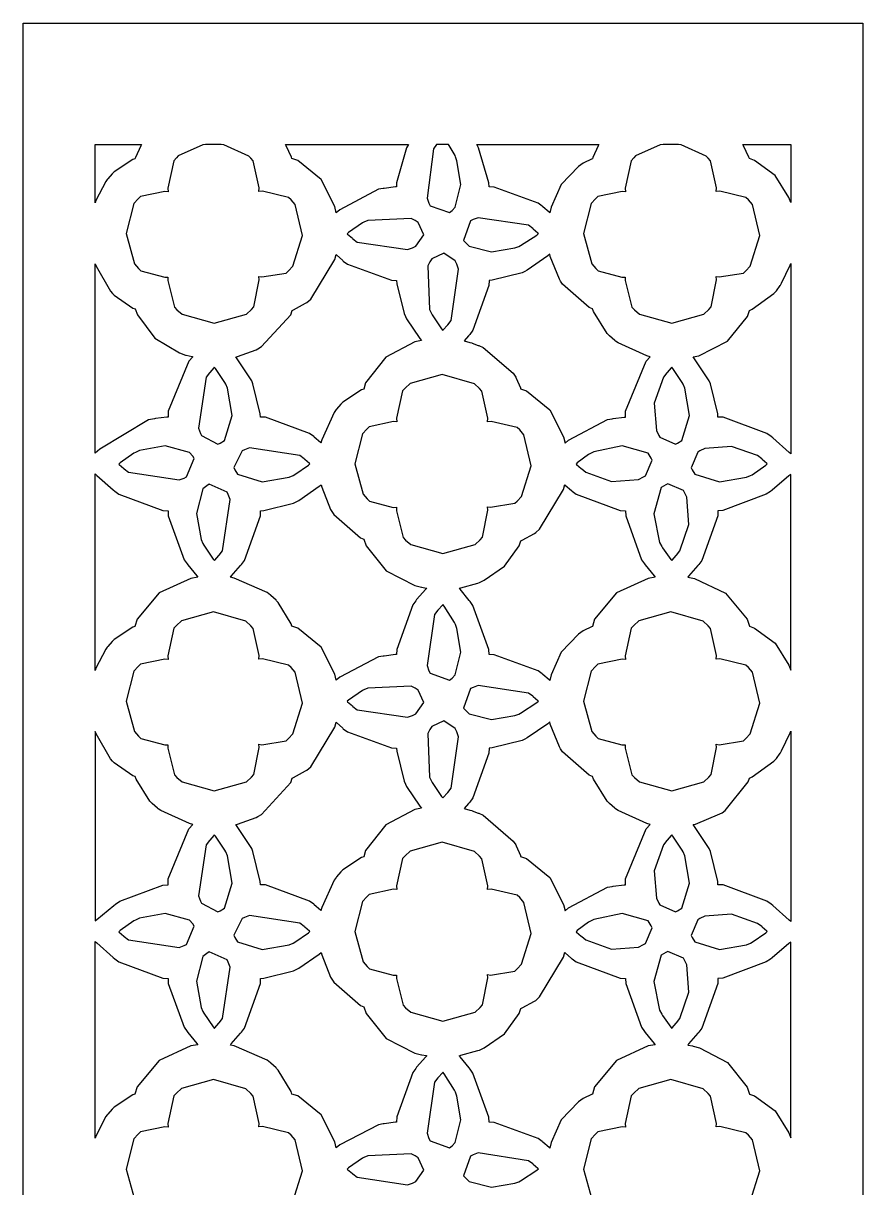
# Model space of a CAD drawing. Extents: x 2.97 to 3.41, y 2.85 to 5.4.
# Drawn here: x 2.966 to 3.409, y 4.79 to 5.404 of the extents above; entities that cross this region are included whole.
import ezdxf

# ---------------------------------------------------------------- set-up
doc = ezdxf.new("R2010")
doc.units = 0
doc.layers.get('0').update_dxf_attribs({"linetype": 'CONTINUOUS'})

msp = doc.modelspace()

# ---------------------------------------------------------------- linework, layer by layer
at = {"color": 164}
msp.add_lwpolyline([(2.96615, 5.40397), (3.07682, 5.40397), (3.32585, 5.40397), (3.40886, 5.40397), (3.40886, 4.76449), (3.40886, 3.32568), (3.40886, 2.84603), (3.29818, 2.84603), (3.04915, 2.84603), (2.96615, 2.84603), (2.96615, 3.48551), (2.96615, 4.92437), (2.96615, 5.40397)], close=True, dxfattribs=at)
at = {"color": 7}
for points in [[(3.00412, 5.30935), (3.00412, 5.31706), (3.00412, 5.33431), (3.00412, 5.34), (3.01019, 5.34), (3.02387, 5.34), (3.02843, 5.34), (3.02806, 5.33946), (3.02528, 5.33322), (3.02507, 5.33251), (3.02393, 5.33219), (3.01411, 5.32568), (3.01324, 5.32487), (3.01297, 5.3246), (3.01069, 5.32194), (3.01047, 5.32167), (3.00971, 5.32064), (3.00444, 5.31049), (3.00412, 5.30935)], [(3.09044, 5.31526), (3.09056, 5.31717), (3.08735, 5.33143), (3.08615, 5.3329), (3.08507, 5.33393), (3.07189, 5.33985), (3.07047, 5.34), (3.06842, 5.34), (3.06386, 5.34), (3.06233, 5.34), (3.06087, 5.33985), (3.0479, 5.33404), (3.04688, 5.33301), (3.04557, 5.33154), (3.04232, 5.31711), (3.04249, 5.31521), (3.04081, 5.31538), (3.028, 5.31261), (3.02669, 5.31142), (3.02447, 5.30897), (3.02035, 5.29308), (3.02479, 5.27718), (3.02692, 5.27468), (3.02815, 5.27349), (3.04075, 5.27013), (3.04243, 5.27018), (3.04232, 5.26833), (3.0459, 5.25435), (3.04719, 5.25293), (3.04986, 5.2506), (3.06689, 5.24588), (3.08382, 5.25071), (3.08649, 5.2531), (3.08768, 5.25456), (3.0905, 5.26867), (3.09033, 5.27051), (3.09201, 5.27024), (3.10471, 5.27229), (3.10607, 5.27344), (3.10829, 5.27588), (3.11339, 5.29204), (3.1096, 5.30843), (3.10742, 5.31099), (3.10601, 5.31222), (3.09224, 5.31543), (3.09044, 5.31526)], [(3.10439, 5.34), (3.12061, 5.34), (3.15707, 5.34), (3.16928, 5.34), (3.16829, 5.33832), (3.16303, 5.31988), (3.16297, 5.31771), (3.16237, 5.31771), (3.15647, 5.31694), (3.15593, 5.31685), (3.15349, 5.31646), (3.13308, 5.30572), (3.13124, 5.30414), (3.13053, 5.30735), (3.12321, 5.32161), (3.111, 5.3316), (3.10786, 5.33263), (3.10764, 5.33333), (3.10471, 5.33946), (3.10439, 5.34)], [(3.19049, 5.34), (3.18886, 5.34), (3.18522, 5.34), (3.18403, 5.34), (3.18246, 5.33778), (3.17914, 5.31174), (3.18012, 5.30914), (3.18072, 5.30783), (3.19097, 5.30425), (3.19228, 5.30528), (3.1939, 5.30707), (3.19683, 5.31901), (3.19488, 5.33149), (3.19413, 5.33356), (3.19385, 5.33421), (3.19081, 5.33951), (3.19049, 5.34)], [(3.20529, 5.34), (3.22136, 5.34), (3.25754, 5.34), (3.26964, 5.34), (3.26926, 5.33946), (3.2665, 5.33322), (3.26628, 5.33251), (3.26585, 5.33242), (3.26183, 5.33046), (3.26144, 5.33024), (3.2589, 5.32856), (3.24989, 5.31901), (3.24447, 5.30701), (3.24376, 5.3041), (3.24376, 5.3041), (3.24376, 5.30404), (3.24376, 5.30404), (3.24343, 5.30436), (3.24018, 5.30724), (3.23986, 5.30751), (3.23762, 5.30914), (3.21451, 5.31765), (3.21181, 5.31776), (3.21169, 5.31988), (3.20622, 5.33832), (3.20529, 5.34)], [(3.33165, 5.31526), (3.33176, 5.31717), (3.32856, 5.33143), (3.32736, 5.3329), (3.32628, 5.33393), (3.3131, 5.33985), (3.31168, 5.34), (3.30963, 5.34), (3.30507, 5.34), (3.30354, 5.34), (3.30208, 5.33985), (3.28911, 5.33404), (3.28808, 5.33301), (3.28678, 5.33154), (3.28353, 5.31711), (3.28369, 5.31521), (3.28201, 5.31538), (3.26921, 5.31261), (3.2679, 5.31142), (3.26568, 5.30897), (3.26156, 5.29308), (3.266, 5.27718), (3.26812, 5.27468), (3.26938, 5.27349), (3.2819, 5.27013), (3.28364, 5.27018), (3.28353, 5.26833), (3.28711, 5.25435), (3.28842, 5.25293), (3.29107, 5.2506), (3.30811, 5.24588), (3.32503, 5.25071), (3.32769, 5.2531), (3.32889, 5.25456), (3.33171, 5.26867), (3.33154, 5.27051), (3.33322, 5.27024), (3.34592, 5.27229), (3.34728, 5.27344), (3.3495, 5.27588), (3.3546, 5.29204), (3.35081, 5.30843), (3.34864, 5.31099), (3.34722, 5.31222), (3.33344, 5.31543), (3.33165, 5.31526)], [(3.3456, 5.34), (3.35189, 5.34), (3.3661, 5.34), (3.37088, 5.34), (3.37088, 5.33242), (3.37088, 5.31526), (3.37088, 5.30951), (3.3699, 5.31218), (3.36274, 5.32368), (3.35183, 5.33171), (3.34907, 5.33263), (3.34885, 5.33333), (3.34592, 5.33946), (3.3456, 5.34)], [(3.13699, 5.29303), (3.13721, 5.29281), (3.13971, 5.29064), (3.13997, 5.29042), (3.14219, 5.28868), (3.16883, 5.28472), (3.1715, 5.28569), (3.17318, 5.28657), (3.17731, 5.29254), (3.17437, 5.29899), (3.17275, 5.30003), (3.17068, 5.30111), (3.14785, 5.30007), (3.14583, 5.29915), (3.14497, 5.29872), (3.13769, 5.29368), (3.13699, 5.29303)], [(3.23785, 5.29308), (3.23757, 5.29335), (3.23508, 5.29551), (3.23486, 5.29574), (3.23258, 5.29747), (3.206, 5.30149), (3.20335, 5.30046), (3.20204, 5.29981), (3.1984, 5.2895), (3.19949, 5.28819), (3.20122, 5.28651), (3.213, 5.28358), (3.22542, 5.28554), (3.22749, 5.28629), (3.22846, 5.28678), (3.23699, 5.29237), (3.23785, 5.29308)], [(3.12315, 5.18272), (3.12283, 5.18306), (3.11963, 5.18587), (3.11936, 5.18614), (3.11714, 5.18778), (3.09397, 5.19629), (3.09125, 5.1964), (3.09115, 5.19808), (3.08729, 5.21392), (3.08664, 5.21544), (3.08599, 5.21664), (3.079, 5.22711), (3.07818, 5.22814), (3.07915, 5.22835), (3.08892, 5.23188), (3.0899, 5.23232), (3.09185, 5.23351), (3.10721, 5.25032), (3.10792, 5.25261), (3.10861, 5.25293), (3.11507, 5.25646), (3.11578, 5.25683), (3.11783, 5.25857), (3.13049, 5.27951), (3.13108, 5.28212), (3.1314, 5.28185), (3.1346, 5.27897), (3.13493, 5.27865), (3.1371, 5.27707), (3.16026, 5.2685), (3.16303, 5.26839), (3.16308, 5.26671), (3.16699, 5.25092), (3.16769, 5.24935), (3.16829, 5.24815), (3.17524, 5.23774), (3.17611, 5.23671), (3.17269, 5.23611), (3.15739, 5.22803), (3.14671, 5.21446), (3.14567, 5.2111), (3.14453, 5.21078), (3.13471, 5.20426), (3.13385, 5.20344), (3.13357, 5.20324), (3.13129, 5.20057), (3.13108, 5.20031), (3.13004, 5.19889), (3.12358, 5.18446), (3.12315, 5.18272)], [(3.18744, 5.24208), (3.18767, 5.24235), (3.18983, 5.24485), (3.19006, 5.24507), (3.19174, 5.24735), (3.19569, 5.27431), (3.19472, 5.27696), (3.19385, 5.27875), (3.18793, 5.28288), (3.18153, 5.27989), (3.18056, 5.27821), (3.17947, 5.27615), (3.18044, 5.2531), (3.18138, 5.25103), (3.18181, 5.25022), (3.18679, 5.24283), (3.18744, 5.24208)], [(3.29676, 5.22814), (3.29497, 5.22863), (3.27989, 5.23546), (3.27843, 5.23649), (3.27815, 5.23676), (3.27539, 5.23915), (3.27513, 5.23936), (3.27408, 5.2405), (3.26687, 5.25201), (3.26639, 5.25342), (3.26454, 5.25412), (3.2506, 5.26639), (3.24951, 5.26796), (3.24886, 5.2691), (3.24408, 5.28097), (3.24388, 5.28222), (3.24274, 5.28131), (3.23193, 5.27382), (3.23068, 5.27311), (3.22917, 5.27246), (3.21343, 5.26856), (3.21181, 5.26844), (3.21169, 5.26568), (3.20324, 5.24224), (3.20167, 5.24001), (3.2009, 5.23921), (3.19874, 5.2366), (3.20167, 5.23574), (3.20264, 5.23546), (3.20296, 5.23535), (3.20611, 5.23421), (3.20643, 5.2341), (3.20861, 5.23307), (3.2245, 5.21946), (3.22586, 5.21739), (3.22607, 5.2169), (3.22831, 5.21181), (3.22846, 5.21121), (3.23161, 5.21018), (3.24388, 5.20019), (3.25114, 5.18593), (3.25185, 5.18272), (3.25369, 5.18431), (3.27419, 5.19504), (3.27664, 5.19547), (3.27718, 5.19558), (3.2831, 5.19635), (3.28369, 5.19635), (3.28381, 5.19954), (3.29471, 5.22581), (3.29676, 5.22814)], [(3.00412, 5.1774), (3.00412, 5.20236), (3.00412, 5.25851), (3.00412, 5.27724), (3.00456, 5.27588), (3.01215, 5.26275), (3.01324, 5.2615), (3.01411, 5.26069), (3.02399, 5.25385), (3.02518, 5.25342), (3.02632, 5.25022), (3.03549, 5.23801), (3.04861, 5.23019), (3.05176, 5.22911), (3.05203, 5.22906), (3.05524, 5.22825), (3.05556, 5.22814), (3.0535, 5.22581), (3.04258, 5.19954), (3.04249, 5.19635), (3.04189, 5.19635), (3.03597, 5.19558), (3.03543, 5.19547), (3.03222, 5.19493), (3.00646, 5.17947), (3.00412, 5.1774)], [(3.37088, 5.27735), (3.37088, 5.25228), (3.37088, 5.19581), (3.37088, 5.17697), (3.37001, 5.17774), (3.36139, 5.18539), (3.36057, 5.18614), (3.35835, 5.18778), (3.33518, 5.19629), (3.33247, 5.1964), (3.33236, 5.19808), (3.3285, 5.21392), (3.32785, 5.21544), (3.32721, 5.21664), (3.32021, 5.22711), (3.31939, 5.22814), (3.32249, 5.22874), (3.33746, 5.23649), (3.34814, 5.24946), (3.34912, 5.25261), (3.35058, 5.25331), (3.36203, 5.2615), (3.36317, 5.26269), (3.36333, 5.26297), (3.36535, 5.26568), (3.36556, 5.26594), (3.3661, 5.26693), (3.37056, 5.27642), (3.37088, 5.27735)], [(3.06689, 5.22265), (3.06668, 5.22244), (3.06451, 5.21994), (3.06429, 5.21967), (3.06256, 5.21744), (3.05854, 5.19049), (3.05957, 5.18778), (3.06011, 5.18668), (3.06868, 5.18213), (3.06999, 5.18261), (3.07226, 5.18408), (3.07628, 5.19726), (3.07379, 5.21169), (3.07292, 5.21376), (3.07249, 5.21463), (3.06749, 5.22194), (3.06689, 5.22265)], [(3.21104, 5.1939), (3.21115, 5.19581), (3.20801, 5.21007), (3.20676, 5.21153), (3.2041, 5.21397), (3.18713, 5.21892), (3.17014, 5.21408), (3.16749, 5.21164), (3.16618, 5.21018), (3.16292, 5.19575), (3.16308, 5.19385), (3.1614, 5.19401), (3.1486, 5.19125), (3.14729, 5.19006), (3.14507, 5.18761), (3.14094, 5.17171), (3.1454, 5.15582), (3.14751, 5.15332), (3.14876, 5.15213), (3.16129, 5.14876), (3.16303, 5.14882), (3.16292, 5.14697), (3.1665, 5.13297), (3.16781, 5.13157), (3.17046, 5.12924), (3.1875, 5.12451), (3.20443, 5.12929), (3.20708, 5.13167), (3.20828, 5.13314), (3.2111, 5.14725), (3.21094, 5.14908), (3.21263, 5.14882), (3.22532, 5.15093), (3.22667, 5.15207), (3.22889, 5.15451), (3.234, 5.17068), (3.23019, 5.18707), (3.22803, 5.18961), (3.22661, 5.19086), (3.21283, 5.19407), (3.21104, 5.1939)], [(3.30811, 5.22265), (3.30789, 5.22244), (3.30572, 5.21994), (3.3055, 5.21967), (3.30376, 5.21744), (3.29893, 5.20378), (3.30003, 5.18935), (3.30132, 5.18674), (3.30192, 5.18576), (3.31006, 5.18218), (3.31119, 5.18261), (3.31347, 5.18408), (3.31749, 5.19721), (3.315, 5.21169), (3.31413, 5.21376), (3.31369, 5.21463), (3.30865, 5.22194), (3.30811, 5.22265)], [(3.0165, 5.17165), (3.01671, 5.17144), (3.01915, 5.16928), (3.01942, 5.16906), (3.02165, 5.16732), (3.04833, 5.16331), (3.051, 5.16428), (3.05219, 5.16493), (3.05626, 5.17449), (3.0555, 5.17572), (3.05382, 5.17779), (3.04101, 5.18126), (3.0274, 5.17876), (3.02533, 5.17779), (3.02447, 5.17736), (3.01719, 5.17231), (3.0165, 5.17165)], [(3.25771, 5.17165), (3.25792, 5.17144), (3.26036, 5.16928), (3.26064, 5.16906), (3.26281, 5.16737), (3.27642, 5.16249), (3.29069, 5.16357), (3.29324, 5.16482), (3.29422, 5.16542), (3.29775, 5.17372), (3.29731, 5.17481), (3.29579, 5.17731), (3.28207, 5.18121), (3.26708, 5.17811), (3.26503, 5.17703), (3.26432, 5.17665), (3.25831, 5.17219), (3.25771, 5.17165)], [(3.35851, 5.17171), (3.35824, 5.17193), (3.35579, 5.1741), (3.35558, 5.17432), (3.35335, 5.17606), (3.33974, 5.18093), (3.32553, 5.17985), (3.32297, 5.17854), (3.32194, 5.17796), (3.31842, 5.16971), (3.3189, 5.16857), (3.32032, 5.16624), (3.33328, 5.16222), (3.3476, 5.16465), (3.34967, 5.16558), (3.35047, 5.16601), (3.35781, 5.17111), (3.35851, 5.17171)], [(3.11729, 5.17171), (3.11703, 5.17193), (3.11458, 5.1741), (3.11436, 5.17432), (3.11208, 5.17611), (3.08539, 5.18012), (3.08279, 5.1791), (3.08165, 5.17854), (3.07715, 5.16986), (3.07769, 5.16857), (3.0791, 5.16624), (3.09212, 5.16222), (3.10639, 5.16471), (3.10846, 5.16558), (3.10932, 5.16607), (3.11654, 5.17111), (3.11729, 5.17171)], [(3.00412, 5.06282), (3.00412, 5.08876), (3.00412, 5.14703), (3.00412, 5.16639), (3.00493, 5.16564), (3.01357, 5.15804), (3.01443, 5.15728), (3.0166, 5.15571), (3.03976, 5.14714), (3.04254, 5.14703), (3.04264, 5.14437), (3.051, 5.12121), (3.05251, 5.11903), (3.05296, 5.11849), (3.05772, 5.11263), (3.05821, 5.11203), (3.05447, 5.11139), (3.03788, 5.10374), (3.02626, 5.08985), (3.02507, 5.08599), (3.02393, 5.08567), (3.01411, 5.07915), (3.01324, 5.07835), (3.01297, 5.07807), (3.01069, 5.07542), (3.01047, 5.07514), (3.00971, 5.07411), (3.00444, 5.06396), (3.00412, 5.06282)], [(3.37088, 5.16613), (3.36996, 5.16542), (3.36106, 5.15793), (3.36019, 5.15717), (3.35801, 5.15571), (3.33512, 5.14719), (3.33251, 5.14703), (3.33242, 5.14432), (3.32394, 5.12088), (3.32238, 5.11865), (3.32189, 5.11811), (3.317, 5.11253), (3.31657, 5.11193), (3.32015, 5.11128), (3.33643, 5.10357), (3.34787, 5.08985), (3.34907, 5.0861), (3.35183, 5.08518), (3.36274, 5.07715), (3.3699, 5.06565), (3.37088, 5.06299), (3.37088, 5.08882), (3.37088, 5.14681), (3.37088, 5.16613)], [(3.06694, 5.12071), (3.06711, 5.12099), (3.06928, 5.12349), (3.0695, 5.12369), (3.07118, 5.12597), (3.07519, 5.15294), (3.07422, 5.1556), (3.07362, 5.15685), (3.06413, 5.16103), (3.06287, 5.16021), (3.06082, 5.15853), (3.05746, 5.14561), (3.05994, 5.13178), (3.06087, 5.12967), (3.06131, 5.12879), (3.06629, 5.12147), (3.06694, 5.12071)], [(3.07536, 5.11193), (3.07579, 5.11253), (3.08068, 5.11811), (3.08117, 5.11865), (3.08274, 5.12088), (3.09119, 5.14432), (3.09131, 5.14703), (3.09293, 5.14714), (3.10861, 5.1511), (3.11014, 5.15175), (3.11139, 5.15246), (3.12218, 5.15989), (3.12332, 5.16075), (3.12354, 5.1595), (3.12825, 5.14774), (3.1289, 5.1466), (3.12999, 5.14501), (3.14393, 5.13276), (3.14578, 5.13206), (3.14703, 5.12847), (3.15761, 5.1154), (3.17264, 5.10764), (3.17617, 5.10672), (3.17638, 5.10672), (3.17865, 5.10628), (3.17893, 5.10622), (3.17844, 5.10568), (3.17361, 5.10021), (3.17312, 5.09961), (3.17156, 5.09739), (3.16308, 5.07394), (3.16297, 5.07118), (3.16237, 5.07118), (3.15647, 5.07042), (3.15593, 5.07032), (3.15349, 5.06993), (3.13308, 5.05925), (3.13124, 5.05767), (3.13053, 5.06087), (3.12321, 5.07508), (3.111, 5.08507), (3.10786, 5.0861), (3.10742, 5.08746), (3.10064, 5.09858), (3.09978, 5.09961), (3.0995, 5.09988), (3.09679, 5.10238), (3.09657, 5.1026), (3.09483, 5.10385), (3.07742, 5.11154), (3.07536, 5.11193)], [(3.25168, 5.16081), (3.25201, 5.16054), (3.25532, 5.15761), (3.25564, 5.15728), (3.25782, 5.15571), (3.28097, 5.14714), (3.28375, 5.14703), (3.28386, 5.14437), (3.29221, 5.12121), (3.29372, 5.11903), (3.29417, 5.11849), (3.29893, 5.11263), (3.29943, 5.11203), (3.29568, 5.11139), (3.27908, 5.10374), (3.26747, 5.08985), (3.26628, 5.08599), (3.26585, 5.08589), (3.26183, 5.08393), (3.26144, 5.08371), (3.2589, 5.08203), (3.24989, 5.07254), (3.24447, 5.06054), (3.24376, 5.05757), (3.24376, 5.05757), (3.24376, 5.05751), (3.24376, 5.05751), (3.24343, 5.05783), (3.24018, 5.06071), (3.23986, 5.06099), (3.23762, 5.06261), (3.21451, 5.07113), (3.21181, 5.07124), (3.21164, 5.07389), (3.20329, 5.09706), (3.20182, 5.09918), (3.20133, 5.09978), (3.1965, 5.10568), (3.19601, 5.10622), (3.19694, 5.10644), (3.20589, 5.10889), (3.20682, 5.10921), (3.20921, 5.11035), (3.22, 5.11789), (3.22771, 5.12853), (3.22851, 5.13118), (3.22922, 5.13151), (3.23568, 5.1351), (3.23639, 5.13547), (3.23844, 5.13726), (3.25108, 5.15815), (3.25168, 5.16081)], [(3.30817, 5.12071), (3.30832, 5.12099), (3.31049, 5.12349), (3.31071, 5.12369), (3.31239, 5.12592), (3.31722, 5.13971), (3.31614, 5.15414), (3.31489, 5.15668), (3.31429, 5.15771), (3.3061, 5.16124), (3.30501, 5.16075), (3.30257, 5.15929), (3.29867, 5.14535), (3.30176, 5.13026), (3.30285, 5.12815), (3.30322, 5.1275), (3.30761, 5.12136), (3.30817, 5.12071)], [(3.18739, 5.09754), (3.18718, 5.09733), (3.185, 5.09483), (3.18479, 5.09457), (3.18306, 5.09229), (3.1791, 5.06538), (3.18012, 5.06267), (3.18072, 5.06136), (3.19097, 5.05772), (3.19228, 5.05875), (3.1939, 5.06054), (3.19683, 5.07249), (3.19488, 5.08501), (3.19413, 5.08708), (3.19362, 5.08811), (3.1881, 5.09668), (3.18739, 5.09754)], [(3.09044, 5.06874), (3.09056, 5.07064), (3.08735, 5.0849), (3.08615, 5.08637), (3.0835, 5.08882), (3.06651, 5.09381), (3.04953, 5.08897), (3.04688, 5.08653), (3.04557, 5.08507), (3.04232, 5.07058), (3.04249, 5.06868), (3.04081, 5.06885), (3.028, 5.06608), (3.02669, 5.06489), (3.02447, 5.06244), (3.02035, 5.04656), (3.02479, 5.03065), (3.02692, 5.02815), (3.02815, 5.02696), (3.04075, 5.02365), (3.04243, 5.02371), (3.04232, 5.02186), (3.0459, 5.00782), (3.04719, 5.0064), (3.04986, 5.00407), (3.06689, 4.9994), (3.08382, 5.00418), (3.08649, 5.00657), (3.08768, 5.00803), (3.0905, 5.02214), (3.09033, 5.02399), (3.09201, 5.02371), (3.10471, 5.02582), (3.10607, 5.02696), (3.10829, 5.0294), (3.11339, 5.04551), (3.1096, 5.0619), (3.10742, 5.06446), (3.10601, 5.06569), (3.09224, 5.0689), (3.09044, 5.06874)], [(3.33165, 5.06874), (3.33176, 5.07064), (3.32856, 5.0849), (3.32736, 5.08637), (3.32471, 5.08882), (3.30772, 5.09381), (3.29075, 5.08897), (3.28808, 5.08653), (3.28678, 5.08507), (3.28353, 5.07058), (3.28369, 5.06868), (3.28201, 5.06885), (3.26921, 5.06608), (3.2679, 5.06489), (3.26568, 5.06244), (3.26156, 5.04656), (3.266, 5.03065), (3.26812, 5.02815), (3.26938, 5.02696), (3.2819, 5.02365), (3.28364, 5.02371), (3.28353, 5.02186), (3.28711, 5.00782), (3.28842, 5.0064), (3.29107, 5.00407), (3.30811, 4.9994), (3.32503, 5.00418), (3.32769, 5.00657), (3.32889, 5.00803), (3.33171, 5.02214), (3.33154, 5.02399), (3.33322, 5.02371), (3.34592, 5.02582), (3.34728, 5.02696), (3.3495, 5.0294), (3.3546, 5.04551), (3.35081, 5.0619), (3.34864, 5.06446), (3.34722, 5.06569), (3.33344, 5.0689), (3.33165, 5.06874)], [(3.13699, 5.04656), (3.13721, 5.04633), (3.13971, 5.04417), (3.13997, 5.04389), (3.14219, 5.04215), (3.16883, 5.03819), (3.1715, 5.03917), (3.17318, 5.04004), (3.17731, 5.04601), (3.17437, 5.05246), (3.17275, 5.0535), (3.17068, 5.05458), (3.14785, 5.05354), (3.14583, 5.05263), (3.14497, 5.05219), (3.13769, 5.04719), (3.13699, 5.04656)], [(3.23785, 5.0466), (3.23757, 5.04682), (3.23508, 5.04899), (3.23486, 5.04921), (3.23258, 5.05094), (3.206, 5.05496), (3.20335, 5.05393), (3.20204, 5.05328), (3.1984, 5.04297), (3.19949, 5.04167), (3.20122, 5.03999), (3.213, 5.03706), (3.22542, 5.03901), (3.22749, 5.03976), (3.22846, 5.04025), (3.23699, 5.0459), (3.23785, 5.0466)], [(3.12315, 4.93619), (3.12283, 4.93653), (3.11963, 4.93935), (3.11936, 4.93961), (3.11714, 4.94125), (3.09397, 4.94976), (3.09125, 4.94987), (3.09115, 4.95156), (3.08729, 4.96739), (3.08664, 4.96892), (3.08599, 4.97011), (3.079, 4.98058), (3.07818, 4.98161), (3.07915, 4.98182), (3.08892, 4.98535), (3.0899, 4.98579), (3.09185, 4.98699), (3.10721, 5.00379), (3.10792, 5.00608), (3.10861, 5.0064), (3.11507, 5.00993), (3.11578, 5.01031), (3.11783, 5.01204), (3.13049, 5.03299), (3.13108, 5.0356), (3.1314, 5.03532), (3.1346, 5.03244), (3.13493, 5.03212), (3.1371, 5.03054), (3.16026, 5.02197), (3.16303, 5.02186), (3.16308, 5.02024), (3.16699, 5.00439), (3.16769, 5.00282), (3.16829, 5.00163), (3.17524, 4.99121), (3.17611, 4.99018), (3.17269, 4.98958), (3.15739, 4.9815), (3.14671, 4.96799), (3.14567, 4.96463), (3.14453, 4.96431), (3.13471, 4.95774), (3.13385, 4.95692), (3.13357, 4.95671), (3.13129, 4.95404), (3.13108, 4.95378), (3.13004, 4.95236), (3.12358, 4.93793), (3.12315, 4.93619)], [(3.18744, 4.99561), (3.18767, 4.99588), (3.18983, 4.99837), (3.19006, 4.99858), (3.19174, 5.00087), (3.19569, 5.02783), (3.19472, 5.03049), (3.19385, 5.03222), (3.18793, 5.03635), (3.18153, 5.03336), (3.18056, 5.03168), (3.17947, 5.02962), (3.18044, 5.00657), (3.18138, 5.0045), (3.18181, 5.00369), (3.18679, 4.99636), (3.18744, 4.99561)], [(3.29676, 4.98161), (3.29497, 4.9821), (3.27989, 4.98893), (3.27843, 4.98996), (3.27815, 4.99024), (3.27539, 4.99262), (3.27513, 4.99283), (3.27408, 4.99397), (3.26687, 5.00549), (3.26639, 5.00689), (3.26454, 5.0076), (3.2506, 5.01992), (3.24951, 5.02149), (3.24886, 5.02263), (3.24408, 5.03444), (3.24388, 5.03569), (3.24274, 5.03478), (3.23193, 5.02729), (3.23068, 5.02658), (3.22917, 5.02593), (3.21343, 5.02203), (3.21181, 5.02192), (3.21169, 5.01921), (3.20324, 4.99571), (3.20167, 4.99349), (3.2009, 4.99268), (3.19874, 4.99007), (3.20167, 4.98921), (3.20264, 4.98893), (3.20296, 4.98882), (3.20611, 4.98768), (3.20643, 4.98757), (3.20861, 4.98654), (3.2245, 4.97293), (3.22586, 4.97086), (3.22607, 4.97038), (3.22831, 4.96528), (3.22846, 4.96474), (3.23161, 4.96371), (3.24388, 4.95367), (3.25114, 4.9394), (3.25185, 4.93619), (3.25369, 4.93778), (3.27419, 4.94857), (3.27664, 4.94894), (3.27718, 4.94906), (3.2831, 4.94982), (3.28369, 4.94982), (3.28381, 4.95301), (3.29471, 4.97928), (3.29676, 4.98161)], [(3.00412, 4.93078), (3.00499, 4.93153), (3.01394, 4.93901), (3.01486, 4.93972), (3.01699, 4.94125), (3.03982, 4.94971), (3.04249, 4.94982), (3.04258, 4.95301), (3.0535, 4.97928), (3.05556, 4.98161), (3.05376, 4.9821), (3.03868, 4.98893), (3.03722, 4.98996), (3.03694, 4.99024), (3.03418, 4.99262), (3.0339, 4.99283), (3.03288, 4.99397), (3.02567, 5.00549), (3.02518, 5.00689), (3.02399, 5.00732), (3.01411, 5.01417), (3.01324, 5.01497), (3.01215, 5.01622), (3.00456, 5.02935), (3.00412, 5.03071), (3.00412, 5.00575), (3.00412, 4.94954), (3.00412, 4.93078)], [(3.37088, 5.03082), (3.37088, 5.00575), (3.37088, 4.94928), (3.37088, 4.93044), (3.37001, 4.93121), (3.36139, 4.93886), (3.36057, 4.93961), (3.35835, 4.94125), (3.33518, 4.94976), (3.33247, 4.94987), (3.33236, 4.95156), (3.3285, 4.96739), (3.32785, 4.96892), (3.32721, 4.97011), (3.32021, 4.98058), (3.31939, 4.98161), (3.32075, 4.98188), (3.33344, 4.98719), (3.33469, 4.98785), (3.33626, 4.98904), (3.34853, 5.00412), (3.34912, 5.00608), (3.35058, 5.00678), (3.36203, 5.01503), (3.36317, 5.01622), (3.36333, 5.0165), (3.36535, 5.01921), (3.36556, 5.01947), (3.3661, 5.02046), (3.37056, 5.02989), (3.37088, 5.03082)], [(3.06689, 4.97613), (3.06668, 4.97592), (3.06451, 4.97342), (3.06429, 4.97314), (3.06256, 4.97092), (3.05854, 4.94396), (3.05957, 4.94125), (3.06011, 4.94015), (3.06868, 4.9356), (3.06999, 4.93608), (3.07226, 4.93756), (3.07628, 4.95074), (3.07379, 4.96517), (3.07292, 4.96724), (3.07249, 4.9681), (3.06749, 4.97542), (3.06689, 4.97613)], [(3.21104, 4.94738), (3.21115, 4.94928), (3.20801, 4.96354), (3.20676, 4.965), (3.2041, 4.96744), (3.18713, 4.97239), (3.17014, 4.96756), (3.16749, 4.96511), (3.16618, 4.96365), (3.16292, 4.94922), (3.16308, 4.94732), (3.1614, 4.94749), (3.1486, 4.94472), (3.14729, 4.94353), (3.14507, 4.94108), (3.14094, 4.92518), (3.1454, 4.90929), (3.14751, 4.90679), (3.14876, 4.9056), (3.16129, 4.90224), (3.16303, 4.90229), (3.16292, 4.90044), (3.1665, 4.88644), (3.16781, 4.88504), (3.17046, 4.88271), (3.1875, 4.87799), (3.20443, 4.88276), (3.20708, 4.88514), (3.20828, 4.88661), (3.2111, 4.90072), (3.21094, 4.90256), (3.21263, 4.90229), (3.22532, 4.9044), (3.22667, 4.90554), (3.22889, 4.90799), (3.234, 4.92415), (3.23019, 4.94054), (3.22803, 4.94308), (3.22661, 4.94433), (3.21283, 4.94754), (3.21104, 4.94738)], [(3.30811, 4.97613), (3.30789, 4.97592), (3.30572, 4.97342), (3.3055, 4.97314), (3.30376, 4.97092), (3.29893, 4.95725), (3.30003, 4.94282), (3.30132, 4.94021), (3.30192, 4.93924), (3.31006, 4.93565), (3.31119, 4.93608), (3.31347, 4.93756), (3.31749, 4.95068), (3.315, 4.96517), (3.31413, 4.96724), (3.31369, 4.9681), (3.30865, 4.97542), (3.30811, 4.97613)], [(3.0165, 4.92513), (3.01671, 4.92492), (3.01915, 4.92275), (3.01942, 4.92253), (3.02165, 4.92079), (3.04833, 4.91683), (3.051, 4.91781), (3.05219, 4.9184), (3.05626, 4.92796), (3.0555, 4.92919), (3.05382, 4.93126), (3.04101, 4.93474), (3.0274, 4.93224), (3.02533, 4.93126), (3.02447, 4.93083), (3.01719, 4.92578), (3.0165, 4.92513)], [(3.11729, 4.92518), (3.11703, 4.9254), (3.11458, 4.92757), (3.11436, 4.92779), (3.11208, 4.92958), (3.08539, 4.9336), (3.08279, 4.93257), (3.08165, 4.93201), (3.07715, 4.92333), (3.07769, 4.92204), (3.0791, 4.91971), (3.09212, 4.91569), (3.10639, 4.91818), (3.10846, 4.91911), (3.10932, 4.91954), (3.11654, 4.92458), (3.11729, 4.92518)], [(3.25771, 4.92513), (3.25792, 4.92492), (3.26036, 4.92275), (3.26064, 4.92253), (3.26281, 4.92085), (3.27642, 4.91596), (3.29069, 4.91704), (3.29324, 4.91829), (3.29422, 4.91889), (3.29775, 4.92719), (3.29731, 4.92828), (3.29579, 4.93078), (3.28207, 4.93468), (3.26708, 4.93158), (3.26503, 4.9305), (3.26432, 4.93012), (3.25831, 4.92567), (3.25771, 4.92513)], [(3.35851, 4.92518), (3.35824, 4.9254), (3.35579, 4.92757), (3.35558, 4.92779), (3.35335, 4.92953), (3.33974, 4.9344), (3.32553, 4.93332), (3.32297, 4.93201), (3.32194, 4.93143), (3.31842, 4.92318), (3.3189, 4.92204), (3.32032, 4.91971), (3.33328, 4.91569), (3.3476, 4.91818), (3.34967, 4.91911), (3.35047, 4.91954), (3.35781, 4.92458), (3.35851, 4.92518)], [(3.00412, 4.81629), (3.00412, 4.84224), (3.00412, 4.9005), (3.00412, 4.91992), (3.00493, 4.91917), (3.01357, 4.91151), (3.01443, 4.91075), (3.0166, 4.90918), (3.03976, 4.90061), (3.04254, 4.9005), (3.04264, 4.89785), (3.051, 4.87472), (3.05251, 4.87256), (3.05296, 4.87201), (3.05772, 4.86615), (3.05821, 4.86556), (3.05447, 4.8649), (3.03788, 4.85721), (3.02626, 4.84332), (3.02507, 4.83946), (3.02393, 4.83914), (3.01411, 4.83263), (3.01324, 4.83182), (3.01297, 4.83154), (3.01069, 4.82894), (3.01047, 4.82867), (3.00971, 4.82764), (3.00444, 4.81743), (3.00412, 4.81629)], [(3.37088, 4.9196), (3.36996, 4.91889), (3.36106, 4.9114), (3.36019, 4.91064), (3.35801, 4.90918), (3.33512, 4.90067), (3.33251, 4.9005), (3.33242, 4.89779), (3.32394, 4.87435), (3.32238, 4.87213), (3.32189, 4.87158), (3.317, 4.866), (3.31657, 4.8654), (3.31679, 4.8654), (3.31917, 4.8649), (3.31944, 4.86486), (3.32275, 4.86393), (3.33757, 4.85612), (3.34793, 4.8431), (3.34907, 4.83957), (3.35183, 4.83865), (3.36274, 4.83062), (3.3699, 4.81912), (3.37088, 4.81646), (3.37088, 4.84229), (3.37088, 4.90028), (3.37088, 4.9196)], [(3.06694, 4.87418), (3.06711, 4.87446), (3.06928, 4.87696), (3.0695, 4.87717), (3.07118, 4.87944), (3.07519, 4.90642), (3.07422, 4.90907), (3.07362, 4.91032), (3.06413, 4.9145), (3.06287, 4.91368), (3.06082, 4.912), (3.05746, 4.89908), (3.05994, 4.88525), (3.06087, 4.88314), (3.06131, 4.88226), (3.06629, 4.87494), (3.06694, 4.87418)], [(3.07536, 4.8654), (3.07579, 4.866), (3.08068, 4.87158), (3.08117, 4.87213), (3.08274, 4.87435), (3.09119, 4.89779), (3.09131, 4.9005), (3.09293, 4.90061), (3.10861, 4.90457), (3.11014, 4.90522), (3.11139, 4.90593), (3.12218, 4.91336), (3.12332, 4.91422), (3.12354, 4.91297), (3.12825, 4.90121), (3.1289, 4.90007), (3.12999, 4.89849), (3.14393, 4.88624), (3.14578, 4.88553), (3.14703, 4.88194), (3.15761, 4.86887), (3.17264, 4.86111), (3.17617, 4.86019), (3.17638, 4.86019), (3.17865, 4.85981), (3.17893, 4.85975), (3.17844, 4.85921), (3.17361, 4.85368), (3.17312, 4.85308), (3.17156, 4.85086), (3.16308, 4.82747), (3.16297, 4.82471), (3.16237, 4.82471), (3.15647, 4.82389), (3.15593, 4.82379), (3.15349, 4.8234), (3.13308, 4.81272), (3.13124, 4.81114), (3.13053, 4.81435), (3.12321, 4.82856), (3.111, 4.83854), (3.10786, 4.83957), (3.10742, 4.84093), (3.10064, 4.85206), (3.09978, 4.85308), (3.0995, 4.85335), (3.09679, 4.85585), (3.09657, 4.85607), (3.09483, 4.85732), (3.07742, 4.86501), (3.07536, 4.8654)], [(3.25168, 4.91428), (3.25201, 4.91401), (3.25532, 4.91108), (3.25564, 4.91075), (3.25782, 4.90918), (3.28097, 4.90061), (3.28375, 4.9005), (3.28386, 4.89785), (3.29221, 4.87472), (3.29372, 4.87256), (3.29417, 4.87201), (3.29893, 4.86615), (3.29943, 4.86556), (3.29568, 4.8649), (3.27908, 4.85721), (3.26747, 4.84332), (3.26628, 4.83946), (3.26585, 4.83936), (3.26183, 4.8374), (3.26144, 4.83718), (3.2589, 4.8355), (3.24989, 4.82601), (3.24447, 4.81401), (3.24376, 4.81104), (3.24343, 4.81136), (3.24018, 4.81418), (3.23986, 4.81446), (3.23762, 4.81608), (3.21451, 4.8246), (3.21181, 4.82471), (3.21164, 4.82736), (3.20329, 4.85053), (3.20182, 4.85271), (3.20133, 4.85331), (3.1965, 4.85915), (3.19601, 4.85975), (3.19694, 4.85997), (3.20589, 4.86242), (3.20682, 4.86274), (3.20921, 4.86388), (3.22, 4.87136), (3.22771, 4.882), (3.22851, 4.88465), (3.22922, 4.88499), (3.23568, 4.88857), (3.23639, 4.88894), (3.23844, 4.89074), (3.25108, 4.91162), (3.25168, 4.91428)], [(3.30817, 4.87418), (3.30832, 4.87446), (3.31049, 4.87696), (3.31071, 4.87717), (3.31239, 4.87944), (3.31722, 4.89318), (3.31614, 4.90761), (3.31489, 4.91015), (3.31429, 4.91118), (3.3061, 4.91471), (3.30501, 4.91422), (3.30257, 4.91276), (3.29867, 4.89882), (3.30176, 4.88374), (3.30285, 4.88162), (3.30322, 4.88097), (3.30761, 4.87483), (3.30817, 4.87418)], [(3.18739, 4.85101), (3.18718, 4.85081), (3.185, 4.84831), (3.18479, 4.84804), (3.18306, 4.84576), (3.1791, 4.81885), (3.18012, 4.81614), (3.18072, 4.81483), (3.19097, 4.81119), (3.19228, 4.81222), (3.1939, 4.81401), (3.19683, 4.82596), (3.19488, 4.83849), (3.19413, 4.84056), (3.19362, 4.84158), (3.1881, 4.85015), (3.18739, 4.85101)], [(3.13699, 4.80003), (3.13721, 4.79981), (3.13971, 4.79764), (3.13997, 4.79742), (3.14219, 4.79568), (3.16883, 4.79167), (3.1715, 4.79264), (3.17318, 4.79351), (3.17731, 4.79949), (3.17437, 4.80593), (3.17275, 4.80697), (3.17068, 4.80806), (3.14785, 4.80701), (3.14583, 4.8061), (3.14497, 4.80567), (3.13769, 4.80067), (3.13699, 4.80003)], [(3.23785, 4.80007), (3.23757, 4.80029), (3.23508, 4.80246), (3.23486, 4.80268), (3.23258, 4.80442), (3.206, 4.80849), (3.20335, 4.80746), (3.20204, 4.80681), (3.1984, 4.79644), (3.19949, 4.79514), (3.20122, 4.79346), (3.213, 4.79053), (3.22542, 4.79249), (3.22749, 4.79324), (3.22846, 4.79372), (3.23699, 4.79937), (3.23785, 4.80007)]]:
    msp.add_lwpolyline(points, close=True, dxfattribs=at)
for points in [[(3.10829, 4.78288), (3.11339, 4.79899), (3.1096, 4.81538), (3.10742, 4.81793), (3.10601, 4.81917), (3.09224, 4.82238), (3.09044, 4.82221), (3.09044, 4.82221), (3.09056, 4.82411), (3.08735, 4.83838), (3.08615, 4.83985), (3.0835, 4.84229), (3.06651, 4.84728), (3.04953, 4.84244), (3.04688, 4.84), (3.04557, 4.83854), (3.04232, 4.82406), (3.04249, 4.82215), (3.04081, 4.82232), (3.028, 4.81956), (3.02669, 4.81836), (3.02447, 4.81592), (3.02035, 4.80003), (3.02479, 4.78413)], [(3.3495, 4.78288), (3.3546, 4.79899), (3.35081, 4.81538), (3.34864, 4.81793), (3.34722, 4.81917), (3.33344, 4.82238), (3.33165, 4.82221), (3.33165, 4.82221), (3.33176, 4.82411), (3.32856, 4.83838), (3.32736, 4.83985), (3.32471, 4.84229), (3.30772, 4.84728), (3.29075, 4.84244), (3.28808, 4.84), (3.28678, 4.83854), (3.28353, 4.82406), (3.28369, 4.82215), (3.28201, 4.82232), (3.26921, 4.81956), (3.2679, 4.81836), (3.26568, 4.81592), (3.26156, 4.80003), (3.266, 4.78413)]]:
    msp.add_lwpolyline(points, dxfattribs=at)

doc.saveas('drawing.dxf')
